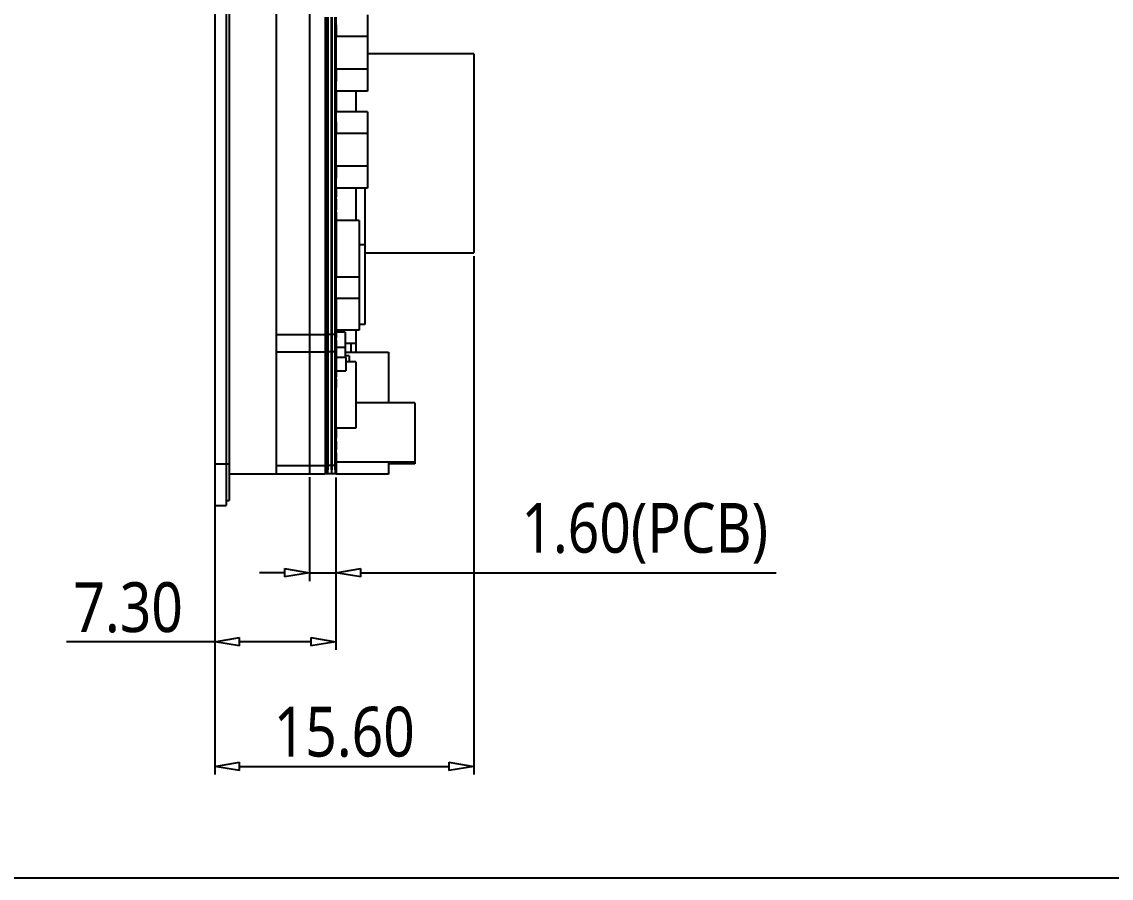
# Model space of a CAD drawing. Header units: millimetres. Extents: x 3284 to 3553, y -5193 to -5054.
# Drawn here: x 3409.9 to 3475.5, y -5193.3 to -5141.7 of the extents above; entities that cross this region are included whole.
import ezdxf

# ---------------------------------------------------------------- set-up
doc = ezdxf.new("R2010")
doc.units = ezdxf.units.MM
doc.header["$LTSCALE"] = 16.335
doc.header["$PDMODE"] = 3
doc.header["$PDSIZE"] = 8
doc.layers.get('0').update_dxf_attribs({"linetype": 'CONTINUOUS'})
doc.layers.get('Defpoints').update_dxf_attribs({"linetype": 'CONTINUOUS'})
doc.layers.add('保护膜', color=5, linetype='CONTINUOUS')
doc.layers.add('图层0000', color=7, linetype='CONTINUOUS', lineweight=25)
doc.styles.get("Standard").update_dxf_attribs({"font": '', "width": 0.85, "height": 2})
doc.styles.get('Standard').set_extended_font_data('Microsoft YaHei')
doc.dimstyles.new('DIMSTYLE_1', dxfattribs={"dimtxt": 2.8, "dimasz": 1.5, "dimexe": 0.5, "dimexo": 0.2, "dimgap": 0.5, "dimtad": 1, "dimzin": 1, "dimdsep": 46, "dimtxsty": 'Standard', "dimblk": 'CLOSEDBLANK', "dimcen": 0.1, "dimadec": 0, "dimazin": 0, "dimtp": 0.01, "dimtm": 0.01, "dimtfac": 1, "dimtmove": 0, "dimatfit": 3, "dimldrblk": 'CLOSEDBLANK', "dimfxl": 0, "dimtolj": 1, "dimtzin": 0, "dimarcsym": 0})

# ---------------------------------------------------------------- blocks, each defined once
blk = doc.blocks.new('_ClosedBlank')
at = {"color": 0, "linetype": 'ByBlock', "lineweight": -2}
for p, q in [((-1, 0.167), (0, 0)), ((-1, 0.167), (-1, -0.167)), ((0, 0), (-1, -0.167))]:
    blk.add_line(p, q, dxfattribs=at)
blk = doc.blocks.new('*D57')
at = {"layer": 'Defpoints', "color": 0}
for p in [(3427.254, -5168.937), (3428.849, -5168.962), (3428.849, -5174.893)]:
    blk.add_point(p, dxfattribs=at)
at = {"layer": '保护膜', "color": 0, "lineweight": -2}
for p, q in [((3427.254, -5169.137), (3427.254, -5175.393)), ((3428.849, -5169.162), (3428.849, -5175.393)), ((3425.754, -5174.893), (3424.254, -5174.893)), ((3427.254, -5174.893), (3428.849, -5174.893)), ((3430.349, -5174.893), (3455.353, -5174.893))]:
    blk.add_line(p, q, dxfattribs=at)
at = {"layer": '保护膜', "color": 0, "lineweight": -2, "xscale": 1.5, "yscale": 1.5, "zscale": 1.5}
blk.add_blockref('_ClosedBlank', (3427.254, -5174.893), dxfattribs=at)
at = {"layer": '保护膜', "color": 0, "lineweight": -2, "xscale": 1.5, "yscale": 1.5, "zscale": 1.5, "rotation": 180}
blk.add_blockref('_ClosedBlank', (3428.849, -5174.893), dxfattribs=at)
at = {"layer": '保护膜', "color": 0, "insert": (3447.436, -5172.52), "char_height": 2, "attachment_point": 5}
blk.add_mtext('\\A1;{\\H1.5x;1.60(PCB)}', dxfattribs=at)
blk = doc.blocks.new('*D58')
at = {"layer": 'Defpoints', "color": 0}
for p in [(3437.149, -5155.637), (3421.554, -5170.837), (3437.149, -5186.553)]:
    blk.add_point(p, dxfattribs=at)
at = {"layer": '保护膜', "color": 0, "lineweight": -2}
for p, q in [((3437.149, -5155.837), (3437.149, -5187.053)), ((3421.554, -5171.037), (3421.554, -5187.053)), ((3423.054, -5186.553), (3435.649, -5186.553))]:
    blk.add_line(p, q, dxfattribs=at)
at = {"layer": '保护膜', "color": 0, "lineweight": -2, "xscale": 1.5, "yscale": 1.5, "zscale": 1.5, "rotation": 180}
blk.add_blockref('_ClosedBlank', (3421.554, -5186.553), dxfattribs=at)
at = {"layer": '保护膜', "color": 0, "lineweight": -2, "xscale": 1.5, "yscale": 1.5, "zscale": 1.5}
blk.add_blockref('_ClosedBlank', (3437.149, -5186.553), dxfattribs=at)
at = {"layer": '保护膜', "color": 0, "insert": (3429.352, -5184.494), "char_height": 2, "attachment_point": 5}
blk.add_mtext('\\A1;{\\H1.5x;15.60}', dxfattribs=at)
blk = doc.blocks.new('*D59')
at = {"layer": 'Defpoints', "color": 0}
for p in [(3421.554, -5170.16), (3428.849, -5170.16), (3421.554, -5179.045)]:
    blk.add_point(p, dxfattribs=at)
at = {"layer": '保护膜', "color": 0, "lineweight": -2}
for p, q in [((3421.554, -5170.36), (3421.554, -5179.545)), ((3428.849, -5170.36), (3428.849, -5179.545)), ((3421.554, -5179.045), (3412.639, -5179.045)), ((3427.349, -5179.045), (3423.054, -5179.045))]:
    blk.add_line(p, q, dxfattribs=at)
at = {"layer": '保护膜', "color": 0, "lineweight": -2, "xscale": 1.5, "yscale": 1.5, "zscale": 1.5, "rotation": 180}
blk.add_blockref('_ClosedBlank', (3421.554, -5179.045), dxfattribs=at)
at = {"layer": '保护膜', "color": 0, "lineweight": -2, "xscale": 1.5, "yscale": 1.5, "zscale": 1.5}
blk.add_blockref('_ClosedBlank', (3428.849, -5179.045), dxfattribs=at)
at = {"layer": '保护膜', "color": 0, "insert": (3416.347, -5176.995), "char_height": 2, "attachment_point": 5}
blk.add_mtext('\\A1;{\\H1.5x;7.30}', dxfattribs=at)

msp = doc.modelspace()

# ---------------------------------------------------------------- linework, layer by layer
at = {"layer": '保护膜', "color": 0}
msp.add_lwpolyline([(3283.888, -5053.724), (3553.188, -5053.724), (3553.188, -5193.291), (3283.888, -5193.291)], close=True, dxfattribs=at)
at = {"layer": '图层0000', "color": 7, "linetype": 'Continuous', "lineweight": 25}
for p, q in [((3421.554, -5094.737), (3421.554, -5168.337)), ((3422.254, -5094.737), (3422.254, -5168.337)), ((3422.429, -5094.737), (3422.429, -5168.337)), ((3425.254, -5099.737), (3425.254, -5168.937)), ((3427.254, -5099.737), (3427.254, -5168.937)), ((3425.254, -5141.537), (3425.254, -5160.537)), ((3428.214, -5160.537), (3428.214, -5141.537)), ((3428.214, -5160.537), (3428.214, -5141.537)), ((3428.227, -5160.64), (3428.227, -5141.433)), ((3428.227, -5141.537), (3428.227, -5160.537)), ((3428.268, -5141.433), (3428.268, -5160.64)), ((3428.268, -5160.537), (3428.268, -5141.537)), ((3428.341, -5160.64), (3428.341, -5141.433)), ((3428.341, -5141.537), (3428.341, -5160.537)), ((3428.372, -5141.433), (3428.372, -5160.64)), ((3428.372, -5160.537), (3428.372, -5141.537)), ((3428.575, -5160.64), (3428.575, -5141.433)), ((3428.575, -5141.537), (3428.575, -5160.537)), ((3428.606, -5141.433), (3428.606, -5160.64)), ((3428.606, -5160.537), (3428.606, -5141.537)), ((3428.809, -5160.64), (3428.809, -5141.433)), ((3428.809, -5141.537), (3428.809, -5160.537)), ((3428.849, -5141.433), (3428.849, -5160.64)), ((3428.862, -5141.987), (3428.862, -5141.887)), ((3428.862, -5141.887), (3428.875, -5141.887)), ((3428.875, -5141.887), (3428.875, -5141.987)), ((3430.749, -5141.287), (3430.749, -5142.59)), ((3428.862, -5142.49), (3428.862, -5141.987)), ((3428.875, -5141.987), (3428.862, -5141.987)), ((3428.862, -5142.59), (3428.862, -5142.49)), ((3428.875, -5142.49), (3428.862, -5142.49)), ((3428.875, -5141.987), (3428.875, -5142.49)), ((3428.875, -5142.49), (3428.875, -5142.59)), ((3428.849, -5144.562), (3428.849, -5142.59)), ((3430.749, -5142.59), (3428.849, -5142.59)), ((3430.749, -5142.59), (3430.749, -5144.562)), ((3437.149, -5143.637), (3430.749, -5143.637)), ((3437.149, -5143.637), (3437.149, -5155.637)), ((3430.749, -5144.562), (3428.849, -5144.562)), ((3428.862, -5144.662), (3428.862, -5144.562)), ((3428.875, -5144.662), (3428.862, -5144.662)), ((3428.862, -5145.187), (3428.862, -5144.662)), ((3428.862, -5145.287), (3428.862, -5145.187)), ((3428.875, -5145.187), (3428.862, -5145.187)), ((3428.875, -5144.562), (3428.875, -5144.662)), ((3428.875, -5144.662), (3428.875, -5145.187)), ((3428.875, -5145.187), (3428.875, -5145.287)), ((3430.749, -5144.562), (3430.749, -5145.887)), ((3428.862, -5145.287), (3428.875, -5145.287)), ((3430.749, -5145.887), (3428.849, -5145.887)), ((3428.862, -5145.987), (3428.862, -5145.887)), ((3428.875, -5145.987), (3428.862, -5145.987)), ((3428.862, -5145.987), (3428.875, -5145.987)), ((3428.862, -5146.035), (3428.862, -5145.987)), ((3428.862, -5146.043), (3428.862, -5146.035)), ((3428.862, -5146.043), (3428.862, -5146.035)), ((3428.862, -5146.035), (3428.875, -5146.035)), ((3428.862, -5146.083), (3428.862, -5146.043)), ((3428.862, -5146.083), (3428.862, -5146.043)), ((3428.875, -5146.043), (3428.862, -5146.043)), ((3428.875, -5146.043), (3428.862, -5146.043)), ((3428.862, -5146.091), (3428.862, -5146.083)), ((3428.862, -5146.091), (3428.862, -5146.083)), ((3428.875, -5146.083), (3428.862, -5146.083)), ((3428.875, -5146.083), (3428.862, -5146.083)), ((3428.862, -5146.138), (3428.862, -5146.091)), ((3428.862, -5146.138), (3428.862, -5146.091)), ((3428.875, -5146.091), (3428.862, -5146.091)), ((3428.875, -5146.091), (3428.862, -5146.091)), ((3428.862, -5146.151), (3428.862, -5146.138)), ((3428.862, -5146.151), (3428.862, -5146.138)), ((3428.875, -5146.138), (3428.862, -5146.138)), ((3428.875, -5146.138), (3428.862, -5146.138)), ((3428.862, -5146.211), (3428.862, -5146.151)), ((3428.862, -5146.211), (3428.862, -5146.151)), ((3428.875, -5146.151), (3428.862, -5146.151)), ((3428.875, -5146.151), (3428.862, -5146.151)), ((3428.862, -5146.228), (3428.862, -5146.211)), ((3428.862, -5146.228), (3428.862, -5146.211)), ((3428.875, -5146.211), (3428.862, -5146.211)), ((3428.875, -5146.211), (3428.862, -5146.211)), ((3428.862, -5146.288), (3428.862, -5146.228)), ((3428.862, -5146.288), (3428.862, -5146.228)), ((3428.875, -5146.228), (3428.862, -5146.228)), ((3428.875, -5146.228), (3428.862, -5146.228)), ((3428.862, -5146.299), (3428.862, -5146.288)), ((3428.862, -5146.299), (3428.862, -5146.288)), ((3428.875, -5146.288), (3428.862, -5146.288)), ((3428.875, -5146.288), (3428.862, -5146.288)), ((3428.862, -5146.346), (3428.862, -5146.299)), ((3428.862, -5146.346), (3428.862, -5146.299)), ((3428.875, -5146.299), (3428.862, -5146.299)), ((3428.875, -5146.299), (3428.862, -5146.299)), ((3428.862, -5146.355), (3428.862, -5146.346)), ((3428.862, -5146.355), (3428.862, -5146.346)), ((3428.875, -5146.346), (3428.862, -5146.346)), ((3428.875, -5146.346), (3428.862, -5146.346)), ((3428.862, -5146.388), (3428.862, -5146.355)), ((3428.862, -5146.388), (3428.862, -5146.355)), ((3428.875, -5146.355), (3428.862, -5146.355)), ((3428.875, -5146.355), (3428.862, -5146.355)), ((3428.862, -5146.392), (3428.862, -5146.388)), ((3428.862, -5146.392), (3428.862, -5146.388)), ((3428.862, -5146.638), (3428.862, -5146.388)), ((3428.875, -5146.388), (3428.862, -5146.388)), ((3428.875, -5146.388), (3428.862, -5146.388)), ((3428.862, -5146.398), (3428.862, -5146.392)), ((3428.862, -5146.398), (3428.862, -5146.392)), ((3428.875, -5146.392), (3428.862, -5146.392)), ((3428.875, -5146.392), (3428.862, -5146.392)), ((3428.875, -5146.398), (3428.862, -5146.398)), ((3428.875, -5146.398), (3428.862, -5146.398)), ((3428.875, -5145.887), (3428.875, -5145.987)), ((3428.875, -5145.987), (3428.875, -5146.035)), ((3428.875, -5146.035), (3428.875, -5146.043)), ((3428.875, -5146.035), (3428.875, -5146.043)), ((3428.875, -5146.043), (3428.875, -5146.083)), ((3428.875, -5146.043), (3428.875, -5146.083)), ((3428.875, -5146.083), (3428.875, -5146.091)), ((3428.875, -5146.083), (3428.875, -5146.091)), ((3428.875, -5146.091), (3428.875, -5146.138)), ((3428.875, -5146.091), (3428.875, -5146.138)), ((3428.875, -5146.138), (3428.875, -5146.151)), ((3428.875, -5146.138), (3428.875, -5146.151)), ((3428.875, -5146.151), (3428.875, -5146.211)), ((3428.875, -5146.151), (3428.875, -5146.211)), ((3428.875, -5146.211), (3428.875, -5146.228)), ((3428.875, -5146.211), (3428.875, -5146.228)), ((3428.875, -5146.228), (3428.875, -5146.288)), ((3428.875, -5146.228), (3428.875, -5146.288)), ((3428.875, -5146.288), (3428.875, -5146.299)), ((3428.875, -5146.288), (3428.875, -5146.299)), ((3428.875, -5146.299), (3428.875, -5146.346)), ((3428.875, -5146.299), (3428.875, -5146.346)), ((3428.875, -5146.346), (3428.875, -5146.355)), ((3428.875, -5146.346), (3428.875, -5146.355)), ((3428.875, -5146.352), (3428.875, -5146.355)), ((3428.875, -5146.355), (3428.875, -5146.388)), ((3428.875, -5146.355), (3428.875, -5146.388)), ((3428.875, -5146.388), (3428.875, -5146.392)), ((3428.875, -5146.388), (3428.875, -5146.392)), ((3428.875, -5146.392), (3428.875, -5146.398)), ((3428.875, -5146.392), (3428.875, -5146.398)), ((3428.875, -5146.398), (3428.875, -5146.638)), ((3430.049, -5145.887), (3430.049, -5147.137)), ((3430.749, -5147.137), (3428.849, -5147.137)), ((3428.862, -5146.673), (3428.862, -5146.638)), ((3428.875, -5146.638), (3428.862, -5146.638)), ((3428.875, -5146.638), (3428.862, -5146.638)), ((3428.862, -5146.673), (3428.862, -5146.638)), ((3428.875, -5146.638), (3428.862, -5146.638)), ((3428.875, -5146.638), (3428.862, -5146.638)), ((3428.862, -5146.94), (3428.862, -5146.673)), ((3428.862, -5146.94), (3428.862, -5146.673)), ((3428.875, -5146.673), (3428.862, -5146.673)), ((3428.875, -5146.673), (3428.862, -5146.673)), ((3428.862, -5146.975), (3428.862, -5146.94)), ((3428.862, -5146.975), (3428.862, -5146.94)), ((3428.875, -5146.94), (3428.862, -5146.94)), ((3428.875, -5146.94), (3428.862, -5146.94)), ((3428.862, -5147.037), (3428.862, -5146.975)), ((3428.862, -5146.975), (3428.875, -5146.975)), ((3428.862, -5147.137), (3428.862, -5147.037)), ((3428.875, -5147.037), (3428.862, -5147.037)), ((3428.875, -5147.037), (3428.862, -5147.037)), ((3428.875, -5146.638), (3428.875, -5146.673)), ((3428.875, -5146.638), (3428.875, -5146.673)), ((3428.875, -5146.673), (3428.875, -5146.94)), ((3428.875, -5146.673), (3428.875, -5146.94)), ((3428.875, -5146.94), (3428.875, -5146.975)), ((3428.875, -5146.94), (3428.875, -5146.975)), ((3428.875, -5146.975), (3428.875, -5147.037)), ((3428.875, -5147.037), (3428.875, -5147.137)), ((3430.749, -5147.137), (3430.749, -5148.44)), ((3428.862, -5147.837), (3428.862, -5147.737)), ((3428.862, -5147.737), (3428.875, -5147.737)), ((3428.875, -5147.737), (3428.875, -5147.837)), ((3428.849, -5150.412), (3428.849, -5148.44)), ((3430.749, -5148.44), (3428.849, -5148.44)), ((3428.862, -5148.34), (3428.862, -5147.837)), ((3428.875, -5147.837), (3428.862, -5147.837)), ((3428.862, -5148.44), (3428.862, -5148.34)), ((3428.875, -5148.34), (3428.862, -5148.34)), ((3428.875, -5147.837), (3428.875, -5148.34)), ((3428.875, -5148.34), (3428.875, -5148.44)), ((3430.749, -5148.44), (3430.749, -5150.412)), ((3430.749, -5150.412), (3428.849, -5150.412)), ((3428.862, -5150.512), (3428.862, -5150.412)), ((3428.875, -5150.412), (3428.875, -5150.512)), ((3430.749, -5150.412), (3430.749, -5151.737)), ((3428.875, -5150.512), (3428.862, -5150.512)), ((3428.862, -5151.037), (3428.862, -5150.512)), ((3428.862, -5151.137), (3428.862, -5151.037)), ((3428.875, -5151.037), (3428.862, -5151.037)), ((3428.875, -5150.512), (3428.875, -5151.037)), ((3428.875, -5151.037), (3428.875, -5151.137)), ((3430.749, -5151.737), (3428.849, -5151.737)), ((3428.862, -5151.137), (3428.875, -5151.137)), ((3428.862, -5151.837), (3428.862, -5151.737)), ((3428.875, -5151.737), (3428.875, -5151.837)), ((3430.049, -5151.737), (3430.049, -5153.687)), ((3430.599, -5151.737), (3430.599, -5155.137)), ((3428.875, -5151.837), (3428.862, -5151.837)), ((3428.862, -5151.837), (3428.875, -5151.837)), ((3428.862, -5151.851), (3428.862, -5151.837)), ((3428.862, -5151.851), (3428.862, -5151.837)), ((3428.862, -5151.873), (3428.862, -5151.851)), ((3428.862, -5151.873), (3428.862, -5151.851)), ((3428.875, -5151.851), (3428.862, -5151.851)), ((3428.875, -5151.851), (3428.862, -5151.851)), ((3428.862, -5151.953), (3428.862, -5151.873)), ((3428.862, -5151.953), (3428.862, -5151.873)), ((3428.875, -5151.873), (3428.862, -5151.873)), ((3428.875, -5151.873), (3428.862, -5151.873)), ((3428.862, -5151.97), (3428.862, -5151.953)), ((3428.862, -5151.97), (3428.862, -5151.953)), ((3428.875, -5151.953), (3428.862, -5151.953)), ((3428.875, -5151.953), (3428.862, -5151.953)), ((3428.862, -5152.05), (3428.862, -5151.97)), ((3428.862, -5152.05), (3428.862, -5151.97)), ((3428.875, -5151.97), (3428.862, -5151.97)), ((3428.875, -5151.97), (3428.862, -5151.97)), ((3428.862, -5152.072), (3428.862, -5152.05)), ((3428.862, -5152.072), (3428.862, -5152.05)), ((3428.875, -5152.05), (3428.862, -5152.05)), ((3428.875, -5152.05), (3428.862, -5152.05)), ((3428.862, -5152.142), (3428.862, -5152.072)), ((3428.862, -5152.142), (3428.862, -5152.072)), ((3428.875, -5152.072), (3428.862, -5152.072)), ((3428.875, -5152.072), (3428.862, -5152.072)), ((3428.862, -5152.152), (3428.862, -5152.142)), ((3428.862, -5152.152), (3428.862, -5152.142)), ((3428.875, -5152.142), (3428.862, -5152.142)), ((3428.875, -5152.142), (3428.862, -5152.142)), ((3428.862, -5152.212), (3428.862, -5152.152)), ((3428.862, -5152.212), (3428.862, -5152.152)), ((3428.875, -5152.152), (3428.862, -5152.152)), ((3428.875, -5152.152), (3428.862, -5152.152)), ((3428.862, -5152.218), (3428.862, -5152.212)), ((3428.862, -5152.218), (3428.862, -5152.212)), ((3428.875, -5152.212), (3428.862, -5152.212)), ((3428.875, -5152.212), (3428.862, -5152.212)), ((3428.862, -5152.258), (3428.862, -5152.218)), ((3428.862, -5152.258), (3428.862, -5152.218)), ((3428.875, -5152.218), (3428.862, -5152.218)), ((3428.875, -5152.218), (3428.862, -5152.218)), ((3428.862, -5152.261), (3428.862, -5152.258)), ((3428.862, -5152.261), (3428.862, -5152.258)), ((3428.875, -5152.258), (3428.862, -5152.258)), ((3428.875, -5152.258), (3428.862, -5152.258)), ((3428.862, -5152.281), (3428.862, -5152.261)), ((3428.862, -5152.281), (3428.862, -5152.261)), ((3428.875, -5152.261), (3428.862, -5152.261)), ((3428.875, -5152.261), (3428.862, -5152.261)), ((3428.875, -5152.282), (3428.862, -5152.282)), ((3428.875, -5152.282), (3428.862, -5152.282)), ((3428.862, -5152.412), (3428.862, -5152.392)), ((3428.875, -5152.392), (3428.862, -5152.392)), ((3428.862, -5152.412), (3428.862, -5152.392)), ((3428.875, -5152.392), (3428.862, -5152.392)), ((3428.862, -5152.416), (3428.862, -5152.412)), ((3428.862, -5152.416), (3428.862, -5152.412)), ((3428.875, -5152.412), (3428.862, -5152.412)), ((3428.875, -5152.412), (3428.862, -5152.412)), ((3428.875, -5151.837), (3428.875, -5151.851)), ((3428.875, -5151.837), (3428.875, -5151.851)), ((3428.875, -5151.851), (3428.875, -5151.873)), ((3428.875, -5151.851), (3428.875, -5151.873)), ((3428.875, -5151.873), (3428.875, -5151.953)), ((3428.875, -5151.873), (3428.875, -5151.953)), ((3428.875, -5151.953), (3428.875, -5151.97)), ((3428.875, -5151.953), (3428.875, -5151.97)), ((3428.875, -5151.97), (3428.875, -5152.05)), ((3428.875, -5151.97), (3428.875, -5152.05)), ((3428.875, -5152.05), (3428.875, -5152.072)), ((3428.875, -5152.05), (3428.875, -5152.072)), ((3428.875, -5152.072), (3428.875, -5152.142)), ((3428.875, -5152.072), (3428.875, -5152.142)), ((3428.875, -5152.142), (3428.875, -5152.152)), ((3428.875, -5152.142), (3428.875, -5152.152)), ((3428.875, -5152.152), (3428.875, -5152.212)), ((3428.875, -5152.152), (3428.875, -5152.212)), ((3428.875, -5152.212), (3428.875, -5152.218)), ((3428.875, -5152.212), (3428.875, -5152.218)), ((3428.875, -5152.218), (3428.875, -5152.258)), ((3428.875, -5152.218), (3428.875, -5152.258)), ((3428.875, -5152.258), (3428.875, -5152.261)), ((3428.875, -5152.258), (3428.875, -5152.261)), ((3428.875, -5152.261), (3428.875, -5152.281)), ((3428.875, -5152.261), (3428.875, -5152.281)), ((3428.875, -5152.392), (3428.875, -5152.412)), ((3428.875, -5152.392), (3428.875, -5152.412)), ((3428.875, -5152.412), (3428.875, -5152.416)), ((3428.875, -5152.412), (3428.875, -5152.416)), ((3428.862, -5152.456), (3428.862, -5152.416)), ((3428.862, -5152.456), (3428.862, -5152.416)), ((3428.875, -5152.416), (3428.862, -5152.416)), ((3428.875, -5152.416), (3428.862, -5152.416)), ((3428.862, -5152.462), (3428.862, -5152.456)), ((3428.862, -5152.462), (3428.862, -5152.456)), ((3428.875, -5152.456), (3428.862, -5152.456)), ((3428.875, -5152.456), (3428.862, -5152.456)), ((3428.862, -5152.522), (3428.862, -5152.462)), ((3428.862, -5152.522), (3428.862, -5152.462)), ((3428.875, -5152.462), (3428.862, -5152.462)), ((3428.875, -5152.462), (3428.862, -5152.462)), ((3428.862, -5152.531), (3428.862, -5152.522)), ((3428.862, -5152.531), (3428.862, -5152.522)), ((3428.875, -5152.522), (3428.862, -5152.522)), ((3428.875, -5152.522), (3428.862, -5152.522)), ((3428.862, -5152.601), (3428.862, -5152.531)), ((3428.862, -5152.601), (3428.862, -5152.531)), ((3428.875, -5152.531), (3428.862, -5152.531)), ((3428.875, -5152.531), (3428.862, -5152.531)), ((3428.862, -5152.623), (3428.862, -5152.601)), ((3428.862, -5152.623), (3428.862, -5152.601)), ((3428.875, -5152.601), (3428.862, -5152.601)), ((3428.875, -5152.601), (3428.862, -5152.601)), ((3428.862, -5152.703), (3428.862, -5152.623)), ((3428.862, -5152.703), (3428.862, -5152.623)), ((3428.875, -5152.623), (3428.862, -5152.623)), ((3428.875, -5152.623), (3428.862, -5152.623)), ((3428.862, -5152.72), (3428.862, -5152.703)), ((3428.862, -5152.72), (3428.862, -5152.703)), ((3428.875, -5152.703), (3428.862, -5152.703)), ((3428.875, -5152.703), (3428.862, -5152.703)), ((3428.862, -5152.8), (3428.862, -5152.72)), ((3428.862, -5152.8), (3428.862, -5152.72)), ((3428.875, -5152.72), (3428.862, -5152.72)), ((3428.875, -5152.72), (3428.862, -5152.72)), ((3428.862, -5152.822), (3428.862, -5152.8)), ((3428.862, -5152.822), (3428.862, -5152.8)), ((3428.875, -5152.8), (3428.862, -5152.8)), ((3428.875, -5152.8), (3428.862, -5152.8)), ((3428.862, -5152.892), (3428.862, -5152.822)), ((3428.862, -5152.892), (3428.862, -5152.822)), ((3428.875, -5152.822), (3428.862, -5152.822)), ((3428.875, -5152.822), (3428.862, -5152.822)), ((3428.862, -5152.902), (3428.862, -5152.892)), ((3428.862, -5152.902), (3428.862, -5152.892)), ((3428.875, -5152.892), (3428.862, -5152.892)), ((3428.875, -5152.892), (3428.862, -5152.892)), ((3428.862, -5152.962), (3428.862, -5152.902)), ((3428.862, -5152.962), (3428.862, -5152.902)), ((3428.875, -5152.902), (3428.862, -5152.902)), ((3428.875, -5152.902), (3428.862, -5152.902)), ((3428.862, -5152.968), (3428.862, -5152.962)), ((3428.862, -5152.968), (3428.862, -5152.962)), ((3428.875, -5152.962), (3428.862, -5152.962)), ((3428.875, -5152.962), (3428.862, -5152.962)), ((3428.862, -5153.008), (3428.862, -5152.968)), ((3428.862, -5153.008), (3428.862, -5152.968)), ((3428.875, -5152.968), (3428.862, -5152.968)), ((3428.875, -5152.968), (3428.862, -5152.968)), ((3428.862, -5153.011), (3428.862, -5153.008)), ((3428.862, -5153.011), (3428.862, -5153.008)), ((3428.875, -5153.008), (3428.862, -5153.008)), ((3428.875, -5153.008), (3428.862, -5153.008)), ((3428.862, -5153.031), (3428.862, -5153.011)), ((3428.862, -5153.031), (3428.862, -5153.011)), ((3428.875, -5153.011), (3428.862, -5153.011)), ((3428.875, -5153.011), (3428.862, -5153.011)), ((3428.875, -5153.032), (3428.862, -5153.032)), ((3428.875, -5153.032), (3428.862, -5153.032)), ((3428.875, -5152.416), (3428.875, -5152.456)), ((3428.875, -5152.416), (3428.875, -5152.456)), ((3428.875, -5152.456), (3428.875, -5152.462)), ((3428.875, -5152.456), (3428.875, -5152.462)), ((3428.875, -5152.462), (3428.875, -5152.522)), ((3428.875, -5152.462), (3428.875, -5152.522)), ((3428.875, -5152.522), (3428.875, -5152.531)), ((3428.875, -5152.522), (3428.875, -5152.531)), ((3428.875, -5152.531), (3428.875, -5152.601)), ((3428.875, -5152.531), (3428.875, -5152.601)), ((3428.875, -5152.601), (3428.875, -5152.623)), ((3428.875, -5152.601), (3428.875, -5152.623)), ((3428.875, -5152.623), (3428.875, -5152.703)), ((3428.875, -5152.623), (3428.875, -5152.703)), ((3428.875, -5152.703), (3428.875, -5152.72)), ((3428.875, -5152.703), (3428.875, -5152.72)), ((3428.875, -5152.72), (3428.875, -5152.8)), ((3428.875, -5152.72), (3428.875, -5152.8)), ((3428.875, -5152.8), (3428.875, -5152.822)), ((3428.875, -5152.8), (3428.875, -5152.822)), ((3428.875, -5152.822), (3428.875, -5152.892)), ((3428.875, -5152.822), (3428.875, -5152.892)), ((3428.875, -5152.892), (3428.875, -5152.902)), ((3428.875, -5152.892), (3428.875, -5152.902)), ((3428.875, -5152.902), (3428.875, -5152.962)), ((3428.875, -5152.902), (3428.875, -5152.962)), ((3428.875, -5152.962), (3428.875, -5152.968)), ((3428.875, -5152.962), (3428.875, -5152.968)), ((3428.875, -5152.968), (3428.875, -5153.008)), ((3428.875, -5152.968), (3428.875, -5153.008)), ((3428.875, -5153.008), (3428.875, -5153.011)), ((3428.875, -5153.008), (3428.875, -5153.011)), ((3428.875, -5153.011), (3428.875, -5153.031)), ((3428.875, -5153.011), (3428.875, -5153.031)), ((3428.862, -5153.687), (3428.849, -5153.687)), ((3428.862, -5153.232), (3428.862, -5153.182)), ((3428.862, -5153.232), (3428.862, -5153.182)), ((3428.862, -5153.182), (3428.875, -5153.182)), ((3428.862, -5153.412), (3428.862, -5153.232)), ((3428.862, -5153.412), (3428.862, -5153.232)), ((3428.875, -5153.232), (3428.862, -5153.232)), ((3428.875, -5153.232), (3428.862, -5153.232)), ((3428.862, -5153.512), (3428.862, -5153.412)), ((3428.875, -5153.412), (3428.862, -5153.412)), ((3428.862, -5153.512), (3428.862, -5153.412)), ((3428.875, -5153.412), (3428.862, -5153.412)), ((3428.862, -5153.587), (3428.862, -5153.512)), ((3428.875, -5153.512), (3428.862, -5153.512)), ((3428.862, -5153.587), (3428.862, -5153.512)), ((3428.875, -5153.512), (3428.862, -5153.512)), ((3428.862, -5153.687), (3428.862, -5153.587)), ((3428.862, -5153.687), (3428.862, -5153.587)), ((3428.875, -5153.587), (3428.862, -5153.587)), ((3428.875, -5153.587), (3428.862, -5153.587)), ((3428.862, -5153.587), (3428.875, -5153.587)), ((3428.862, -5156.987), (3428.862, -5153.687)), ((3428.875, -5153.687), (3428.862, -5153.687)), ((3428.875, -5153.182), (3428.875, -5153.232)), ((3428.875, -5153.182), (3428.875, -5153.232)), ((3428.875, -5153.232), (3428.875, -5153.412)), ((3428.875, -5153.232), (3428.875, -5153.412)), ((3428.875, -5153.412), (3428.875, -5153.512)), ((3428.875, -5153.412), (3428.875, -5153.512)), ((3428.875, -5153.512), (3428.875, -5153.587)), ((3428.875, -5153.512), (3428.875, -5153.587)), ((3428.875, -5153.587), (3428.875, -5153.687)), ((3428.875, -5153.587), (3428.875, -5153.687)), ((3428.875, -5153.687), (3428.875, -5156.987)), ((3430.249, -5153.687), (3428.875, -5153.687)), ((3430.249, -5153.687), (3430.249, -5157.087)), ((3430.599, -5155.137), (3430.249, -5155.137)), ((3430.599, -5155.137), (3430.599, -5159.937)), ((3430.599, -5155.637), (3437.149, -5155.637)), ((3428.862, -5157.087), (3428.862, -5156.987)), ((3428.862, -5156.987), (3428.875, -5156.987)), ((3428.875, -5156.987), (3428.875, -5157.087)), ((3428.849, -5158.387), (3428.849, -5157.087)), ((3430.249, -5157.087), (3428.849, -5157.087)), ((3430.249, -5157.087), (3430.249, -5158.387)), ((3430.249, -5158.387), (3428.849, -5158.387)), ((3428.862, -5158.487), (3428.862, -5158.387)), ((3428.862, -5160.287), (3428.862, -5158.487)), ((3428.875, -5158.487), (3428.862, -5158.487)), ((3428.875, -5158.387), (3428.875, -5158.487)), ((3428.875, -5158.487), (3428.875, -5160.287)), ((3430.249, -5158.387), (3430.249, -5160.287)), ((3430.599, -5159.937), (3430.249, -5159.937)), ((3425.254, -5160.537), (3428.214, -5160.537)), ((3425.254, -5160.537), (3425.254, -5161.587)), ((3428.214, -5161.587), (3428.214, -5160.537)), ((3428.227, -5160.537), (3428.214, -5160.537)), ((3428.214, -5161.587), (3428.214, -5160.537)), ((3428.227, -5160.537), (3428.227, -5161.587)), ((3428.227, -5161.69), (3428.227, -5160.64)), ((3428.268, -5160.64), (3428.227, -5160.64)), ((3428.268, -5161.587), (3428.268, -5160.537)), ((3428.341, -5160.537), (3428.268, -5160.537)), ((3428.268, -5160.64), (3428.268, -5161.69)), ((3428.341, -5160.537), (3428.341, -5161.587)), ((3428.341, -5161.69), (3428.341, -5160.64)), ((3428.372, -5160.64), (3428.341, -5160.64)), ((3428.372, -5161.587), (3428.372, -5160.537)), ((3428.575, -5160.537), (3428.372, -5160.537)), ((3428.372, -5160.64), (3428.372, -5161.69)), ((3428.575, -5160.537), (3428.575, -5161.587)), ((3428.575, -5161.69), (3428.575, -5160.64)), ((3428.606, -5160.64), (3428.575, -5160.64)), ((3428.606, -5161.587), (3428.606, -5160.537)), ((3428.809, -5160.537), (3428.606, -5160.537)), ((3428.606, -5160.64), (3428.606, -5161.69)), ((3428.809, -5160.537), (3428.809, -5161.587)), ((3428.809, -5161.69), (3428.809, -5160.64)), ((3428.849, -5160.64), (3428.809, -5160.64)), ((3428.862, -5160.287), (3428.849, -5160.287)), ((3428.862, -5160.412), (3428.849, -5160.412)), ((3428.849, -5160.64), (3428.849, -5161.69)), ((3428.862, -5160.387), (3428.862, -5160.287)), ((3428.862, -5160.387), (3428.862, -5160.287)), ((3428.875, -5160.287), (3428.862, -5160.287)), ((3428.875, -5160.387), (3428.862, -5160.387)), ((3428.862, -5160.387), (3428.875, -5160.387)), ((3428.862, -5160.712), (3428.862, -5160.387)), ((3428.862, -5160.387), (3428.875, -5160.387)), ((3428.862, -5160.762), (3428.862, -5160.712)), ((3428.875, -5160.712), (3428.862, -5160.712)), ((3428.862, -5160.762), (3428.875, -5160.762)), ((3428.862, -5160.962), (3428.862, -5160.912)), ((3428.862, -5160.962), (3428.862, -5160.912)), ((3428.875, -5160.912), (3428.862, -5160.912)), ((3428.875, -5160.912), (3428.862, -5160.912)), ((3428.862, -5160.912), (3428.875, -5160.912)), ((3428.875, -5160.287), (3428.875, -5160.387)), ((3428.875, -5160.287), (3428.875, -5160.387)), ((3430.249, -5160.287), (3428.875, -5160.287)), ((3428.875, -5160.387), (3428.875, -5160.712)), ((3429.409, -5160.412), (3428.875, -5160.412)), ((3428.875, -5160.712), (3428.875, -5160.762)), ((3428.875, -5160.912), (3428.875, -5160.962)), ((3428.875, -5160.912), (3428.875, -5160.962)), ((3428.949, -5160.412), (3428.949, -5160.287)), ((3429.409, -5160.412), (3429.409, -5161.337)), ((3430.049, -5160.287), (3430.049, -5161.097)), ((3425.254, -5161.587), (3428.214, -5161.587)), ((3425.254, -5161.587), (3425.254, -5168.437)), ((3428.214, -5168.437), (3428.214, -5161.587)), ((3428.227, -5161.587), (3428.214, -5161.587)), ((3428.214, -5161.587), (3428.214, -5168.437)), ((3428.227, -5161.587), (3428.227, -5168.437)), ((3428.268, -5168.437), (3428.268, -5161.587)), ((3428.341, -5161.587), (3428.268, -5161.587)), ((3428.341, -5161.587), (3428.341, -5168.437)), ((3428.372, -5168.437), (3428.372, -5161.587)), ((3428.575, -5161.587), (3428.372, -5161.587)), ((3428.575, -5161.587), (3428.575, -5168.437)), ((3428.606, -5168.437), (3428.606, -5161.587)), ((3428.809, -5161.587), (3428.606, -5161.587)), ((3428.809, -5161.587), (3428.809, -5168.437)), ((3428.862, -5161.337), (3428.849, -5161.337)), ((3428.862, -5161.637), (3428.862, -5160.962)), ((3428.875, -5160.962), (3428.862, -5160.962)), ((3428.875, -5160.962), (3428.875, -5161.637)), ((3429.409, -5161.337), (3428.875, -5161.337)), ((3430.049, -5161.097), (3429.409, -5161.097)), ((3429.409, -5161.337), (3429.409, -5161.937)), ((3429.749, -5161.097), (3429.749, -5161.612)), ((3430.049, -5161.097), (3430.049, -5161.612)), ((3428.227, -5168.437), (3428.227, -5161.69)), ((3428.268, -5161.69), (3428.227, -5161.69)), ((3428.268, -5161.69), (3428.268, -5168.437)), ((3428.341, -5168.437), (3428.341, -5161.69)), ((3428.372, -5161.69), (3428.341, -5161.69)), ((3428.372, -5161.69), (3428.372, -5168.437)), ((3428.575, -5168.437), (3428.575, -5161.69)), ((3428.606, -5161.69), (3428.575, -5161.69)), ((3428.606, -5161.69), (3428.606, -5168.437)), ((3428.809, -5168.437), (3428.809, -5161.69)), ((3428.849, -5161.69), (3428.809, -5161.69)), ((3428.849, -5161.69), (3428.849, -5168.437)), ((3428.862, -5161.937), (3428.849, -5161.937)), ((3428.862, -5161.737), (3428.862, -5161.637)), ((3428.862, -5161.737), (3428.862, -5161.637)), ((3428.875, -5161.637), (3428.862, -5161.637)), ((3428.875, -5161.637), (3428.862, -5161.637)), ((3428.862, -5161.737), (3428.862, -5161.637)), ((3428.875, -5161.637), (3428.862, -5161.637)), ((3428.875, -5161.637), (3428.862, -5161.637)), ((3428.862, -5161.637), (3428.875, -5161.637)), ((3428.875, -5161.637), (3428.862, -5161.637)), ((3428.862, -5161.837), (3428.862, -5161.737)), ((3428.875, -5161.737), (3428.862, -5161.737)), ((3428.875, -5161.737), (3428.862, -5161.737)), ((3428.875, -5161.737), (3428.862, -5161.737)), ((3428.862, -5161.837), (3428.862, -5161.737)), ((3428.875, -5161.737), (3428.862, -5161.737)), ((3428.875, -5161.737), (3428.862, -5161.737)), ((3428.875, -5161.737), (3428.862, -5161.737)), ((3428.875, -5161.837), (3428.862, -5161.837)), ((3428.862, -5162.015), (3428.862, -5161.837)), ((3428.875, -5161.837), (3428.862, -5161.837)), ((3428.875, -5161.837), (3428.862, -5161.837)), ((3428.862, -5162.015), (3428.862, -5161.837)), ((3428.875, -5161.837), (3428.862, -5161.837)), ((3428.875, -5162.015), (3428.862, -5162.015)), ((3428.875, -5162.015), (3428.862, -5162.015)), ((3428.862, -5162.062), (3428.862, -5162.036)), ((3428.875, -5162.036), (3428.862, -5162.036)), ((3428.862, -5162.062), (3428.862, -5162.036)), ((3428.875, -5162.036), (3428.862, -5162.036)), ((3428.862, -5162.137), (3428.862, -5162.062)), ((3428.875, -5162.062), (3428.862, -5162.062)), ((3428.862, -5162.137), (3428.862, -5162.062)), ((3428.875, -5162.062), (3428.862, -5162.062)), ((3428.862, -5162.159), (3428.862, -5162.137)), ((3428.862, -5162.159), (3428.862, -5162.137)), ((3428.875, -5162.137), (3428.862, -5162.137)), ((3428.875, -5162.137), (3428.862, -5162.137)), ((3428.862, -5162.209), (3428.862, -5162.159)), ((3428.862, -5162.209), (3428.862, -5162.159)), ((3428.875, -5162.159), (3428.862, -5162.159)), ((3428.875, -5162.159), (3428.862, -5162.159)), ((3428.862, -5162.216), (3428.862, -5162.209)), ((3428.862, -5162.216), (3428.862, -5162.209)), ((3428.875, -5162.209), (3428.862, -5162.209)), ((3428.875, -5162.209), (3428.862, -5162.209)), ((3428.862, -5162.236), (3428.862, -5162.216)), ((3428.862, -5162.236), (3428.862, -5162.216)), ((3428.875, -5162.216), (3428.862, -5162.216)), ((3428.875, -5162.216), (3428.862, -5162.216)), ((3428.862, -5162.236), (3428.862, -5162.387)), ((3428.875, -5162.236), (3428.862, -5162.236)), ((3428.875, -5162.236), (3428.862, -5162.236)), ((3428.875, -5162.236), (3428.862, -5162.236)), ((3428.875, -5162.236), (3428.862, -5162.236)), ((3428.875, -5161.637), (3428.875, -5161.737)), ((3428.875, -5161.637), (3428.875, -5161.737)), ((3428.875, -5161.637), (3428.875, -5161.737)), ((3428.875, -5161.737), (3428.875, -5161.837)), ((3428.875, -5161.737), (3428.875, -5161.837)), ((3428.875, -5161.837), (3428.875, -5162.015)), ((3428.875, -5161.837), (3428.875, -5162.015)), ((3429.449, -5161.937), (3428.875, -5161.937)), ((3428.875, -5162.015), (3428.875, -5162.036)), ((3428.875, -5162.015), (3428.875, -5162.036)), ((3428.875, -5162.036), (3428.875, -5162.062)), ((3428.875, -5162.036), (3428.875, -5162.062)), ((3428.875, -5162.062), (3428.875, -5162.137)), ((3428.875, -5162.062), (3428.875, -5162.137)), ((3428.875, -5162.137), (3428.875, -5162.159)), ((3428.875, -5162.137), (3428.875, -5162.159)), ((3428.875, -5162.159), (3428.875, -5162.209)), ((3428.875, -5162.159), (3428.875, -5162.209)), ((3428.875, -5162.209), (3428.875, -5162.216)), ((3428.875, -5162.209), (3428.875, -5162.216)), ((3428.875, -5162.216), (3428.875, -5162.236)), ((3428.875, -5162.216), (3428.875, -5162.236)), ((3428.875, -5162.387), (3428.875, -5162.236)), ((3429.409, -5161.612), (3432.009, -5161.612)), ((3429.649, -5161.837), (3429.409, -5161.837)), ((3429.449, -5161.937), (3429.449, -5162.737)), ((3430.049, -5162.187), (3429.449, -5162.187)), ((3429.649, -5161.837), (3429.649, -5162.187)), ((3430.049, -5162.187), (3430.049, -5166.187)), ((3432.009, -5161.612), (3432.009, -5164.667)), ((3428.849, -5162.737), (3428.862, -5162.737)), ((3428.862, -5162.527), (3428.862, -5162.387)), ((3428.862, -5162.527), (3428.862, -5162.387)), ((3428.862, -5162.387), (3428.875, -5162.387)), ((3428.875, -5162.387), (3428.862, -5162.387)), ((3428.875, -5162.387), (3428.862, -5162.387)), ((3428.862, -5162.626), (3428.862, -5162.527)), ((3428.875, -5162.527), (3428.862, -5162.527)), ((3428.862, -5162.626), (3428.862, -5162.527)), ((3428.875, -5162.527), (3428.862, -5162.527)), ((3428.862, -5162.737), (3428.862, -5162.626)), ((3428.875, -5162.626), (3428.862, -5162.626)), ((3428.862, -5162.737), (3428.862, -5162.626)), ((3428.875, -5162.626), (3428.862, -5162.626)), ((3428.862, -5162.848), (3428.862, -5162.737)), ((3428.875, -5162.737), (3428.862, -5162.737)), ((3428.862, -5162.848), (3428.862, -5162.737)), ((3428.875, -5162.737), (3428.862, -5162.737)), ((3428.862, -5162.946), (3428.862, -5162.848)), ((3428.875, -5162.848), (3428.862, -5162.848)), ((3428.862, -5162.946), (3428.862, -5162.848)), ((3428.875, -5162.848), (3428.862, -5162.848)), ((3428.875, -5162.387), (3428.875, -5162.527)), ((3428.875, -5162.387), (3428.875, -5162.527)), ((3428.875, -5162.527), (3428.875, -5162.626)), ((3428.875, -5162.527), (3428.875, -5162.626)), ((3428.875, -5162.626), (3428.875, -5162.737)), ((3428.875, -5162.626), (3428.875, -5162.737)), ((3428.875, -5162.737), (3428.875, -5162.848)), ((3428.875, -5162.737), (3428.875, -5162.848)), ((3428.875, -5162.737), (3429.449, -5162.737)), ((3428.875, -5162.848), (3428.875, -5162.946)), ((3428.875, -5162.848), (3428.875, -5162.946)), ((3428.862, -5163.086), (3428.862, -5162.946)), ((3428.875, -5162.946), (3428.862, -5162.946)), ((3428.862, -5163.086), (3428.862, -5162.946)), ((3428.875, -5162.946), (3428.862, -5162.946)), ((3428.862, -5163.086), (3428.875, -5163.086)), ((3428.862, -5163.086), (3428.875, -5163.086)), ((3428.862, -5163.087), (3428.875, -5163.087)), ((3428.862, -5163.337), (3428.862, -5163.237)), ((3428.875, -5163.237), (3428.862, -5163.237)), ((3428.875, -5163.237), (3428.862, -5163.237)), ((3428.862, -5163.337), (3428.862, -5163.237)), ((3428.875, -5163.237), (3428.862, -5163.237)), ((3428.875, -5163.237), (3428.862, -5163.237)), ((3428.862, -5163.502), (3428.862, -5163.337)), ((3428.875, -5163.337), (3428.862, -5163.337)), ((3428.862, -5163.502), (3428.862, -5163.337)), ((3428.875, -5163.337), (3428.862, -5163.337)), ((3428.862, -5163.64), (3428.862, -5163.502)), ((3428.875, -5163.502), (3428.862, -5163.502)), ((3428.862, -5163.64), (3428.862, -5163.502)), ((3428.875, -5163.502), (3428.862, -5163.502)), ((3428.875, -5162.946), (3428.875, -5163.086)), ((3428.875, -5162.946), (3428.875, -5163.086)), ((3428.875, -5163.237), (3428.875, -5163.337)), ((3428.875, -5163.237), (3428.875, -5163.337)), ((3428.875, -5163.337), (3428.875, -5163.502)), ((3428.875, -5163.337), (3428.875, -5163.502)), ((3428.875, -5163.502), (3428.875, -5163.64)), ((3428.875, -5163.502), (3428.875, -5163.64)), ((3428.862, -5163.737), (3428.862, -5163.64)), ((3428.862, -5163.737), (3428.862, -5163.64)), ((3428.875, -5163.64), (3428.862, -5163.64)), ((3428.875, -5163.64), (3428.862, -5163.64)), ((3428.862, -5163.736), (3428.862, -5163.716)), ((3428.862, -5163.736), (3428.862, -5163.716)), ((3428.875, -5163.716), (3428.862, -5163.716)), ((3428.875, -5163.716), (3428.862, -5163.716)), ((3428.875, -5163.736), (3428.862, -5163.736)), ((3428.875, -5163.736), (3428.862, -5163.736)), ((3428.862, -5163.737), (3428.875, -5163.737)), ((3428.875, -5163.64), (3428.875, -5163.737)), ((3428.875, -5163.64), (3428.875, -5163.737)), ((3428.875, -5163.716), (3428.875, -5163.736)), ((3428.875, -5163.716), (3428.875, -5163.736)), ((3433.599, -5164.667), (3430.049, -5164.667)), ((3433.599, -5164.667), (3433.599, -5168.237)), ((3430.049, -5166.187), (3428.849, -5166.187)), ((3428.862, -5166.21), (3428.862, -5166.187)), ((3428.862, -5166.21), (3428.862, -5166.187)), ((3428.875, -5166.187), (3428.862, -5166.187)), ((3428.875, -5166.187), (3428.862, -5166.187)), ((3428.862, -5166.24), (3428.862, -5166.21)), ((3428.875, -5166.21), (3428.862, -5166.21)), ((3428.862, -5166.24), (3428.862, -5166.21)), ((3428.875, -5166.21), (3428.862, -5166.21)), ((3428.862, -5166.247), (3428.862, -5166.24)), ((3428.862, -5166.247), (3428.862, -5166.24)), ((3428.875, -5166.24), (3428.862, -5166.24)), ((3428.875, -5166.24), (3428.862, -5166.24)), ((3428.862, -5166.307), (3428.862, -5166.247)), ((3428.862, -5166.307), (3428.862, -5166.247)), ((3428.875, -5166.247), (3428.862, -5166.247)), ((3428.875, -5166.247), (3428.862, -5166.247)), ((3428.862, -5166.316), (3428.862, -5166.307)), ((3428.862, -5166.316), (3428.862, -5166.307)), ((3428.875, -5166.307), (3428.862, -5166.307)), ((3428.875, -5166.307), (3428.862, -5166.307)), ((3428.862, -5166.386), (3428.862, -5166.316)), ((3428.862, -5166.386), (3428.862, -5166.316)), ((3428.875, -5166.316), (3428.862, -5166.316)), ((3428.875, -5166.316), (3428.862, -5166.316)), ((3428.862, -5166.399), (3428.862, -5166.386)), ((3428.862, -5166.399), (3428.862, -5166.386)), ((3428.875, -5166.386), (3428.862, -5166.386)), ((3428.875, -5166.386), (3428.862, -5166.386)), ((3428.862, -5166.469), (3428.862, -5166.399)), ((3428.862, -5166.469), (3428.862, -5166.399)), ((3428.875, -5166.399), (3428.862, -5166.399)), ((3428.875, -5166.399), (3428.862, -5166.399)), ((3428.862, -5166.487), (3428.862, -5166.469)), ((3428.862, -5166.487), (3428.862, -5166.469)), ((3428.875, -5166.469), (3428.862, -5166.469)), ((3428.875, -5166.469), (3428.862, -5166.469)), ((3428.862, -5166.557), (3428.862, -5166.487)), ((3428.862, -5166.557), (3428.862, -5166.487)), ((3428.875, -5166.487), (3428.862, -5166.487)), ((3428.875, -5166.487), (3428.862, -5166.487)), ((3428.862, -5166.574), (3428.862, -5166.557)), ((3428.862, -5166.574), (3428.862, -5166.557)), ((3428.875, -5166.557), (3428.862, -5166.557)), ((3428.875, -5166.557), (3428.862, -5166.557)), ((3428.862, -5166.644), (3428.862, -5166.574)), ((3428.862, -5166.644), (3428.862, -5166.574)), ((3428.875, -5166.574), (3428.862, -5166.574)), ((3428.875, -5166.574), (3428.862, -5166.574)), ((3428.862, -5166.654), (3428.862, -5166.644)), ((3428.862, -5166.654), (3428.862, -5166.644)), ((3428.875, -5166.644), (3428.862, -5166.644)), ((3428.875, -5166.644), (3428.862, -5166.644)), ((3428.862, -5166.714), (3428.862, -5166.654)), ((3428.862, -5166.714), (3428.862, -5166.654)), ((3428.875, -5166.654), (3428.862, -5166.654)), ((3428.875, -5166.654), (3428.862, -5166.654)), ((3428.862, -5166.723), (3428.862, -5166.714)), ((3428.862, -5166.723), (3428.862, -5166.714)), ((3428.875, -5166.714), (3428.862, -5166.714)), ((3428.875, -5166.714), (3428.862, -5166.714)), ((3428.862, -5166.773), (3428.862, -5166.723)), ((3428.862, -5166.773), (3428.862, -5166.723)), ((3428.875, -5166.723), (3428.862, -5166.723)), ((3428.875, -5166.723), (3428.862, -5166.723)), ((3428.862, -5166.787), (3428.862, -5166.773)), ((3428.862, -5166.787), (3428.862, -5166.773)), ((3428.875, -5166.773), (3428.862, -5166.773)), ((3428.875, -5166.773), (3428.862, -5166.773)), ((3428.862, -5166.787), (3428.875, -5166.787)), ((3428.875, -5166.187), (3428.875, -5166.21)), ((3428.875, -5166.187), (3428.875, -5166.21)), ((3428.875, -5166.21), (3428.875, -5166.24)), ((3428.875, -5166.21), (3428.875, -5166.24)), ((3428.875, -5166.24), (3428.875, -5166.247)), ((3428.875, -5166.24), (3428.875, -5166.247)), ((3428.875, -5166.247), (3428.875, -5166.307)), ((3428.875, -5166.247), (3428.875, -5166.307)), ((3428.875, -5166.307), (3428.875, -5166.316)), ((3428.875, -5166.307), (3428.875, -5166.316)), ((3428.875, -5166.307), (3428.875, -5166.316)), ((3428.875, -5166.307), (3428.875, -5166.316)), ((3428.875, -5166.316), (3428.875, -5166.386)), ((3428.875, -5166.316), (3428.875, -5166.386)), ((3428.875, -5166.386), (3428.875, -5166.399)), ((3428.875, -5166.386), (3428.875, -5166.399)), ((3428.875, -5166.399), (3428.875, -5166.469)), ((3428.875, -5166.399), (3428.875, -5166.469)), ((3428.875, -5166.469), (3428.875, -5166.487)), ((3428.875, -5166.469), (3428.875, -5166.487)), ((3428.875, -5166.487), (3428.875, -5166.557)), ((3428.875, -5166.487), (3428.875, -5166.557)), ((3428.875, -5166.557), (3428.875, -5166.574)), ((3428.875, -5166.557), (3428.875, -5166.574)), ((3428.875, -5166.574), (3428.875, -5166.644)), ((3428.875, -5166.574), (3428.875, -5166.644)), ((3428.875, -5166.644), (3428.875, -5166.654)), ((3428.875, -5166.644), (3428.875, -5166.654)), ((3428.875, -5166.654), (3428.875, -5166.714)), ((3428.875, -5166.654), (3428.875, -5166.714)), ((3428.875, -5166.714), (3428.875, -5166.723)), ((3428.875, -5166.714), (3428.875, -5166.723)), ((3428.875, -5166.723), (3428.875, -5166.773)), ((3428.875, -5166.723), (3428.875, -5166.773)), ((3428.875, -5166.773), (3428.875, -5166.787)), ((3428.875, -5166.773), (3428.875, -5166.787)), ((3428.862, -5167.077), (3428.862, -5166.977)), ((3428.875, -5166.977), (3428.862, -5166.977)), ((3428.875, -5166.977), (3428.862, -5166.977)), ((3428.862, -5167.077), (3428.862, -5166.977)), ((3428.875, -5166.977), (3428.862, -5166.977)), ((3428.875, -5166.977), (3428.862, -5166.977)), ((3428.862, -5167.397), (3428.862, -5167.077)), ((3428.875, -5167.077), (3428.862, -5167.077)), ((3428.862, -5167.397), (3428.862, -5167.077)), ((3428.875, -5167.077), (3428.862, -5167.077)), ((3428.862, -5167.497), (3428.862, -5167.397)), ((3428.875, -5167.397), (3428.862, -5167.397)), ((3428.862, -5167.497), (3428.862, -5167.397)), ((3428.875, -5167.397), (3428.862, -5167.397)), ((3428.875, -5166.977), (3428.875, -5167.077)), ((3428.875, -5166.977), (3428.875, -5167.077)), ((3428.875, -5167.077), (3428.875, -5167.397)), ((3428.875, -5167.077), (3428.875, -5167.397)), ((3428.875, -5167.397), (3428.875, -5167.497)), ((3428.875, -5167.397), (3428.875, -5167.497)), ((3428.875, -5167.497), (3428.862, -5167.497)), ((3428.862, -5167.497), (3428.875, -5167.497)), ((3428.875, -5167.497), (3428.862, -5167.497)), ((3428.862, -5167.497), (3428.875, -5167.497)), ((3428.862, -5167.697), (3428.862, -5167.677)), ((3428.875, -5167.677), (3428.862, -5167.677)), ((3428.875, -5167.677), (3428.862, -5167.677)), ((3428.862, -5167.697), (3428.862, -5167.677)), ((3428.875, -5167.677), (3428.862, -5167.677)), ((3428.875, -5167.677), (3428.862, -5167.677)), ((3428.862, -5167.701), (3428.862, -5167.697)), ((3428.862, -5167.701), (3428.862, -5167.697)), ((3428.875, -5167.697), (3428.862, -5167.697)), ((3428.875, -5167.697), (3428.862, -5167.697)), ((3428.862, -5167.741), (3428.862, -5167.701)), ((3428.862, -5167.741), (3428.862, -5167.701)), ((3428.875, -5167.701), (3428.862, -5167.701)), ((3428.875, -5167.701), (3428.862, -5167.701)), ((3428.862, -5167.747), (3428.862, -5167.741)), ((3428.862, -5167.747), (3428.862, -5167.741)), ((3428.875, -5167.741), (3428.862, -5167.741)), ((3428.875, -5167.741), (3428.862, -5167.741)), ((3428.862, -5167.807), (3428.862, -5167.747)), ((3428.862, -5167.807), (3428.862, -5167.747)), ((3428.875, -5167.747), (3428.862, -5167.747)), ((3428.875, -5167.747), (3428.862, -5167.747)), ((3428.862, -5167.816), (3428.862, -5167.807)), ((3428.862, -5167.816), (3428.862, -5167.807)), ((3428.875, -5167.807), (3428.862, -5167.807)), ((3428.875, -5167.807), (3428.862, -5167.807)), ((3428.862, -5167.886), (3428.862, -5167.816)), ((3428.862, -5167.886), (3428.862, -5167.816)), ((3428.875, -5167.816), (3428.862, -5167.816)), ((3428.875, -5167.816), (3428.862, -5167.816)), ((3428.862, -5167.904), (3428.862, -5167.886)), ((3428.862, -5167.904), (3428.862, -5167.886)), ((3428.875, -5167.886), (3428.862, -5167.886)), ((3428.875, -5167.886), (3428.862, -5167.886)), ((3428.862, -5168.004), (3428.862, -5167.904)), ((3428.862, -5168.004), (3428.862, -5167.904)), ((3428.875, -5167.904), (3428.862, -5167.904)), ((3428.875, -5167.904), (3428.862, -5167.904)), ((3428.862, -5168.03), (3428.862, -5168.004)), ((3428.862, -5168.03), (3428.862, -5168.004)), ((3428.875, -5168.004), (3428.862, -5168.004)), ((3428.875, -5168.004), (3428.862, -5168.004)), ((3428.862, -5168.129), (3428.862, -5168.03)), ((3428.862, -5168.129), (3428.862, -5168.03)), ((3428.875, -5168.03), (3428.862, -5168.03)), ((3428.875, -5168.03), (3428.862, -5168.03)), ((3428.862, -5168.147), (3428.862, -5168.129)), ((3428.862, -5168.147), (3428.862, -5168.129)), ((3428.875, -5168.129), (3428.862, -5168.129)), ((3428.875, -5168.129), (3428.862, -5168.129)), ((3428.862, -5168.217), (3428.862, -5168.147)), ((3428.862, -5168.217), (3428.862, -5168.147)), ((3428.875, -5168.147), (3428.862, -5168.147)), ((3428.875, -5168.147), (3428.862, -5168.147)), ((3428.875, -5167.677), (3428.875, -5167.697)), ((3428.875, -5167.677), (3428.875, -5167.697)), ((3428.875, -5167.697), (3428.875, -5167.701)), ((3428.875, -5167.697), (3428.875, -5167.701)), ((3428.875, -5167.701), (3428.875, -5167.741)), ((3428.875, -5167.701), (3428.875, -5167.741)), ((3428.875, -5167.741), (3428.875, -5167.747)), ((3428.875, -5167.741), (3428.875, -5167.747)), ((3428.875, -5167.747), (3428.875, -5167.807)), ((3428.875, -5167.747), (3428.875, -5167.807)), ((3428.875, -5167.807), (3428.875, -5167.816)), ((3428.875, -5167.807), (3428.875, -5167.816)), ((3428.875, -5167.807), (3428.875, -5167.816)), ((3428.875, -5167.807), (3428.875, -5167.816)), ((3428.875, -5167.816), (3428.875, -5167.886)), ((3428.875, -5167.816), (3428.875, -5167.886)), ((3428.875, -5167.886), (3428.875, -5167.904)), ((3428.875, -5167.886), (3428.875, -5167.904)), ((3428.875, -5167.904), (3428.875, -5168.004)), ((3428.875, -5167.904), (3428.875, -5168.004)), ((3428.875, -5168.004), (3428.875, -5168.03)), ((3428.875, -5168.004), (3428.875, -5168.03)), ((3428.875, -5168.03), (3428.875, -5168.129)), ((3428.875, -5168.03), (3428.875, -5168.129)), ((3428.875, -5168.129), (3428.875, -5168.147)), ((3428.875, -5168.129), (3428.875, -5168.147)), ((3428.875, -5168.147), (3428.875, -5168.217)), ((3428.875, -5168.147), (3428.875, -5168.217)), ((3421.554, -5168.337), (3421.554, -5170.837)), ((3421.554, -5168.337), (3422.254, -5168.337)), ((3422.254, -5168.337), (3422.254, -5170.837)), ((3422.254, -5168.337), (3422.429, -5168.337)), ((3422.429, -5168.337), (3422.429, -5170.537)), ((3425.254, -5168.437), (3425.254, -5168.937)), ((3425.254, -5168.437), (3428.214, -5168.437)), ((3428.214, -5168.937), (3428.214, -5168.437)), ((3428.214, -5168.437), (3428.214, -5168.937)), ((3428.227, -5168.437), (3428.214, -5168.437)), ((3428.227, -5168.687), (3428.227, -5168.437)), ((3428.227, -5168.437), (3428.227, -5168.937)), ((3428.268, -5168.437), (3428.227, -5168.437)), ((3428.268, -5168.687), (3428.227, -5168.687)), ((3428.268, -5168.937), (3428.268, -5168.437)), ((3428.268, -5168.437), (3428.268, -5168.687)), ((3428.341, -5168.437), (3428.268, -5168.437)), ((3428.341, -5168.687), (3428.341, -5168.437)), ((3428.341, -5168.437), (3428.341, -5168.937)), ((3428.372, -5168.437), (3428.341, -5168.437)), ((3428.372, -5168.687), (3428.341, -5168.687)), ((3428.372, -5168.937), (3428.372, -5168.437)), ((3428.372, -5168.437), (3428.372, -5168.687)), ((3428.575, -5168.437), (3428.372, -5168.437)), ((3428.575, -5168.687), (3428.575, -5168.437)), ((3428.575, -5168.437), (3428.575, -5168.937)), ((3428.606, -5168.437), (3428.575, -5168.437)), ((3428.606, -5168.687), (3428.575, -5168.687)), ((3428.606, -5168.687), (3428.575, -5168.687)), ((3428.606, -5168.937), (3428.606, -5168.437)), ((3428.606, -5168.437), (3428.606, -5168.687)), ((3428.809, -5168.437), (3428.606, -5168.437)), ((3428.809, -5168.687), (3428.809, -5168.437)), ((3428.809, -5168.437), (3428.809, -5168.937)), ((3428.849, -5168.437), (3428.809, -5168.437)), ((3428.849, -5168.687), (3428.809, -5168.687)), ((3428.849, -5168.737), (3428.809, -5168.737)), ((3428.862, -5168.237), (3428.849, -5168.237)), ((3428.849, -5168.437), (3428.849, -5168.687)), ((3428.849, -5168.962), (3428.849, -5168.687)), ((3428.862, -5168.227), (3428.862, -5168.217)), ((3428.862, -5168.227), (3428.862, -5168.217)), ((3428.875, -5168.217), (3428.862, -5168.217)), ((3428.875, -5168.217), (3428.862, -5168.217)), ((3428.862, -5168.287), (3428.862, -5168.227)), ((3428.862, -5168.287), (3428.862, -5168.227)), ((3428.875, -5168.227), (3428.862, -5168.227)), ((3428.875, -5168.227), (3428.862, -5168.227)), ((3428.862, -5168.937), (3428.862, -5168.287)), ((3428.862, -5168.297), (3428.862, -5168.287)), ((3428.862, -5168.297), (3428.862, -5168.287)), ((3428.875, -5168.287), (3428.862, -5168.287)), ((3428.875, -5168.287), (3428.862, -5168.287)), ((3428.875, -5168.297), (3428.862, -5168.297)), ((3428.875, -5168.297), (3428.862, -5168.297)), ((3428.875, -5168.297), (3428.862, -5168.297)), ((3428.875, -5168.297), (3428.862, -5168.297)), ((3428.875, -5168.217), (3428.875, -5168.227)), ((3428.875, -5168.217), (3428.875, -5168.227)), ((3428.875, -5168.227), (3428.875, -5168.287)), ((3428.875, -5168.227), (3428.875, -5168.287)), ((3433.599, -5168.237), (3428.875, -5168.237)), ((3428.875, -5168.287), (3428.875, -5168.297)), ((3428.875, -5168.287), (3428.875, -5168.297)), ((3428.875, -5168.297), (3428.875, -5168.937)), ((3432.009, -5168.237), (3432.009, -5168.962)), ((3433.599, -5168.337), (3432.009, -5168.337)), ((3433.599, -5168.237), (3433.599, -5168.337)), ((3422.429, -5168.937), (3425.254, -5168.937)), ((3425.254, -5168.937), (3428.214, -5168.937)), ((3428.227, -5168.937), (3428.214, -5168.937)), ((3428.227, -5168.937), (3428.214, -5168.937)), ((3428.341, -5168.937), (3428.268, -5168.937)), ((3428.575, -5168.937), (3428.372, -5168.937)), ((3428.809, -5168.937), (3428.606, -5168.937)), ((3432.009, -5168.962), (3428.849, -5168.962)), ((3428.875, -5168.937), (3428.862, -5168.937)), ((3422.254, -5170.537), (3422.429, -5170.537)), ((3421.554, -5170.837), (3422.254, -5170.837))]:
    msp.add_line(p, q, dxfattribs=at)
for points, weights in [([(3428.862, -5162.387), (3428.862, -5162.387), (3428.862, -5162.387)], [1, 0.977270319772, 0.96225296093]), ([(3428.862, -5162.387), (3428.862, -5162.387), (3428.862, -5162.387)], [1, 0.977270319772, 0.96225296093]), ([(3428.875, -5162.387), (3428.875, -5162.387), (3428.875, -5162.387)], [0.962252960932, 0.977270319774, 1]), ([(3428.875, -5162.387), (3428.875, -5162.387), (3428.875, -5162.387)], [0.962252960932, 0.977270319774, 1]), ([(3428.862, -5163.087), (3428.862, -5163.087), (3428.862, -5163.086)], [0.962218828174, 0.9772443769, 1]), ([(3428.862, -5163.087), (3428.862, -5163.087), (3428.862, -5163.086)], [0.962218828174, 0.9772443769, 1]), ([(3428.875, -5163.086), (3428.875, -5163.087), (3428.875, -5163.087)], [1, 0.977244376896, 0.962218828168]), ([(3428.875, -5163.086), (3428.875, -5163.087), (3428.875, -5163.087)], [1, 0.977244376896, 0.962218828168])]:
    msp.add_rational_spline(points, weights, degree=2, dxfattribs=at)

# ---------------------------------------------------------------- dimensions: what is measured, and where the dimension line sits
at = {"layer": '保护膜', "color": 3}
for base, p1, p2, override, picture, middle in [((3437.149385694, -5186.553282769), (3421.554385694, -5170.836688002), (3437.149385694, -5155.636688002), {"dimtxsty": 'Standard', "dimfxl": 1.25}, '*D58', (3429.351885694, -5184.494212401)), ((3421.554385694, -5179.044985386), (3428.849385694, -5170.159918692), (3421.554385694, -5170.159918692), {"dimtxsty": 'Standard'}, '*D59', (3416.346719458, -5176.994630318))]:
    dim = msp.add_linear_dim(base=base, p1=p1, p2=p2, text='{\\H1.5x;<>}', dimstyle='DIMSTYLE_1', override=override, dxfattribs=at)
    dim.commit()
    dim.dimension.update_dxf_attribs({"geometry": picture, "text_midpoint": middle})
dim = msp.add_linear_dim(base=(3428.849385694, -5174.893390672), p1=(3427.254385694, -5168.936688002), p2=(3428.849385694, -5168.961688002), text='{\\H1.5x;<>(PCB)}', dimstyle='DIMSTYLE_1', override={"dimtxsty": 'Standard', "dimfxl": 1.25}, dxfattribs=at)
dim.commit()
dim.dimension.update_dxf_attribs({"geometry": '*D57', "text_midpoint": (3447.43569415, -5174.893390672), "dimtype": 160})

doc.saveas('drawing.dxf')
